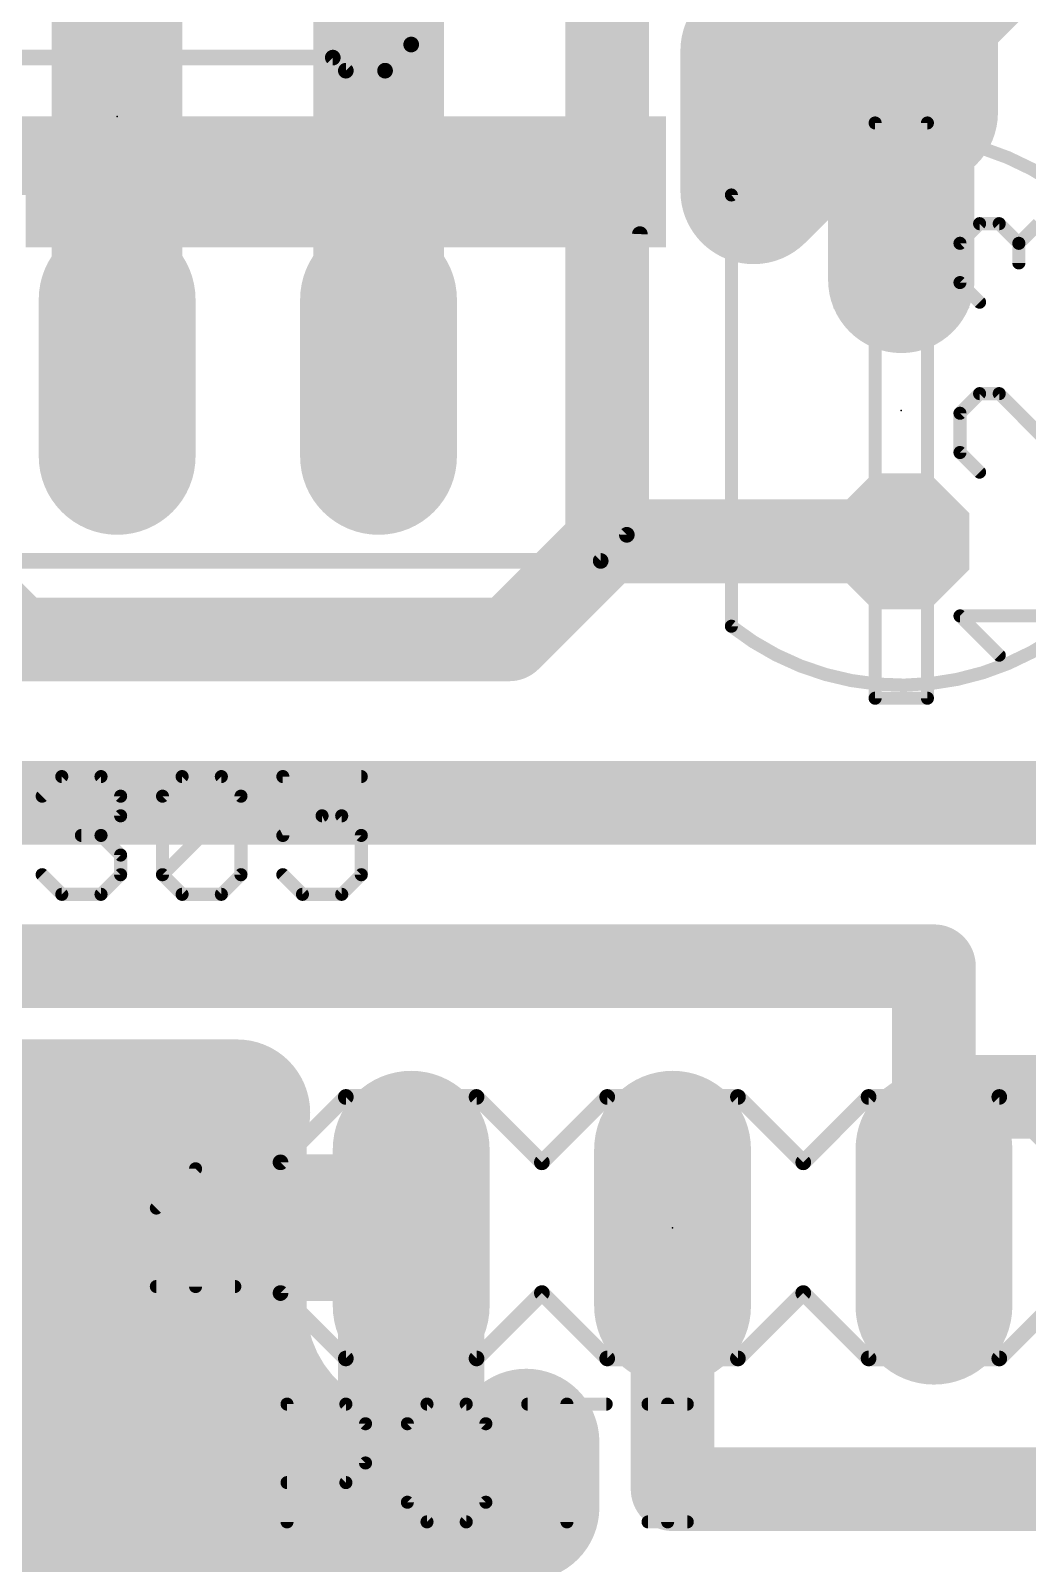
# Model space of a CAD drawing. Extents: x -16.2 to 78.2, y -6.3 to 50.2.
# Drawn here: x 22.97 to 32.66, y 1.18 to 16.07 of the extents above; entities that cross this region are included whole.
import ezdxf

# ---------------------------------------------------------------- set-up
doc = ezdxf.new("R2010")
doc.units = 0
for name, color, linetype in [('16', 175, 'CONTINUOUS'), ('17', 82, 'CONTINUOUS'), ('21', 253, 'CONTINUOUS'), ('23', 7, 'CONTINUOUS'), ('27', 253, 'CONTINUOUS'), ('51', 253, 'CONTINUOUS')]:
    doc.layers.add(name, color=color, linetype=linetype)

# ---------------------------------------------------------------- blocks, each defined once
blk = doc.blocks.new('OCTAGONP')
at = {"const_width": 0.5}
blk.add_lwpolyline([(-0.25, -0.1036), (-0.25, 0.1036), (-0.1036, 0.25), (0.1036, 0.25), (0.25, 0.1036), (0.25, -0.1036), (0.1036, -0.25), (-0.1036, -0.25), (-0.25, -0.1036), (-0.25, 0.1036)], dxfattribs=at)
blk = doc.blocks.new('RECT')
blk.add_solid([(-0.5, -0.5), (0.5, -0.5), (-0.5, 0.5), (0.5, 0.5)])
blk = doc.blocks.new('LONGP100')
at = {"const_width": 1}
blk.add_lwpolyline([(-0.5, 0), (0.5, 0)], dxfattribs=at)
at = {"const_width": 0.5}
for points in [[(-0.5, 0.25, 1), (-0.5, -0.25)], [(0.5, -0.25, 1), (0.5, 0.25)]]:
    blk.add_lwpolyline(points, format="xyb", dxfattribs=at)

msp = doc.modelspace()

# ---------------------------------------------------------------- linework, layer by layer
at = {"layer": '16'}
for points, const_width in [([(26.3525, 21.2725), (26.3525, 12.7)], 1.27), ([(30.2514, 16.1331), (30.2514, 17.5219)], 1.4224), ([(32.6431, 17.2339), (31.6611, 16.2519)], 1.4224), ([(23.8125, 16.8275), (23.8125, 12.7)], 1.27), ([(28.575, 11.1125), (28.575, 16.8275)], 0.8128), ([(29.9974, 15.8791), (30.2514, 16.1331)], 1.4224), ([(31.6611, 16.2519), (31.6611, 15.2781)], 1.4224), ([(29.9974, 14.5163), (29.9974, 15.8791)], 1.4224), ([(29.9974, 15.6464), (31.6611, 15.6464)], 1.4224), ([(30.7592, 15.2781), (29.9974, 14.5163)], 1.4224), ([(31.4325, 15.2781), (30.7592, 15.2781)], 1.4224), ([(31.6611, 15.2781), (31.4325, 15.2781)], 1.4224), ([(31.4325, 15.2781), (31.4325, 13.6525)], 1.4224), ([(31.4325, 13.6525), (31.4325, 15.2781)], 1.4224), ([(31.4325, 14.224), (31.4325, 14.224)], 1.4224), ([(31.4325, 13.6525), (31.4325, 13.6525)], 1.4224), ([(21.2725, 11.7475), (22.86, 10.16)], 0.8128), ([(27.6225, 10.16), (28.575, 11.1125)], 0.8128), ([(31.4325, 11.1125), (28.575, 11.1125)], 0.8128), ([(22.86, 10.16), (27.6225, 10.16)], 0.8128), ([(21.59, 8.5725), (36.195, 8.5725)], 0.8128), ([(20.955, 6.985), (31.75, 6.985)], 0.8128), ([(31.75, 6.985), (31.75, 5.715)], 0.8128), ([(20.6721, 5.5626), (24.9772, 5.5626)], 1.4224), ([(24.9724, 5.5447), (24.9428, 5.3202)], 1.4224), ([(24.9772, 5.5626), (24.9724, 5.5447)], 1.4224), ([(41.275, 5.715), (31.75, 5.715)], 0.8128), ([(31.75, 5.715), (31.75, 4.445)], 0.8128), ([(24.9428, 5.3202), (24.9428, 4.445)], 1.4224), ([(24.9428, 4.445), (26.67, 4.445)], 1.4224), ([(26.67, 4.445), (24.9428, 4.445)], 1.4224), ([(24.9428, 4.445), (24.9428, 3.5698)], 1.4224), ([(26.67, 4.445), (26.67, 4.445)], 1.4224), ([(26.67, 1.9558), (26.67, 4.445)], 1.4224), ([(26.67, 4.445), (26.67, 4.445)], 1.4224), ([(26.67, 4.445), (26.67, 1.9558)], 1.4224), ([(18.7706, 4.2672), (24.9428, 4.2672)], 1.4224), ([(26.67, 4.2672), (26.67, 4.2672)], 1.4224), ([(29.21, 1.905), (29.21, 4.445)], 0.8128), ([(24.9428, 3.5698), (24.9724, 3.3453)], 1.4224), ([(24.9724, 3.3453), (25.031, 3.1266)], 1.4224), ([(25.031, 3.1266), (25.1176, 2.9174)], 1.4224), ([(25.1176, 2.9174), (25.2308, 2.7214)], 1.4224), ([(17.8437, 2.8448), (25.1595, 2.8448)], 1.4224), ([(25.2308, 2.7214), (25.3686, 2.5417)], 1.4224), ([(26.67, 2.8448), (26.67, 2.8448)], 1.4224), ([(25.3686, 2.5417), (25.5287, 2.3816)], 1.4224), ([(25.5287, 2.3816), (25.7084, 2.2438)], 1.4224), ([(27.6316, 2.2438), (27.7876, 2.3635)], 1.4224), ([(27.7876, 2.3635), (27.7876, 1.7272)], 1.4224), ([(25.7084, 2.2438), (25.9044, 2.1306)], 1.4224), ([(25.9044, 2.1306), (26.1136, 2.044)], 1.4224), ([(27.2264, 2.044), (27.4356, 2.1306)], 1.4224), ([(27.4356, 2.1306), (27.6316, 2.2438)], 1.4224), ([(26.1136, 2.044), (26.3323, 1.9854)], 1.4224), ([(26.3323, 1.9854), (26.5568, 1.9558)], 1.4224), ([(26.7832, 1.9558), (27.0077, 1.9854)], 1.4224), ([(27.0077, 1.9854), (27.2264, 2.044)], 1.4224), ([(26.5568, 1.9558), (26.67, 1.9558)], 1.4224), ([(26.67, 1.9558), (26.7832, 1.9558)], 1.4224), ([(27.7876, 1.7272), (6.1151, 1.7272)], 1.4224), ([(34.29, 1.905), (29.21, 1.905)], 0.8128)]:
    msp.add_lwpolyline(points, dxfattribs=dict(at, const_width=const_width))
for points, const_width in [([(30.5028, 15.8817, 1), (30, 16.3846)], 0.7112), ([(32.0167, 16.2519, 1), (31.3055, 16.2519)], 0.7112), ([(31.4097, 16.5033, 1), (31.9125, 16.0004)], 0.7112), ([(30.353, 15.8791, 1), (29.6418, 15.8791)], 0.7112), ([(29.746, 16.1306, 1), (30.2488, 15.6277)], 0.7112), ([(29.8958, 16.1331, 1), (30.607, 16.1331)], 0.7112), ([(29.9974, 16.002, 1), (29.9974, 15.2908)], 0.7112), ([(31.6611, 15.2908, 1), (31.6611, 16.002)], 0.7112), ([(30.7592, 15.6337, 1), (30.7592, 14.9225)], 0.7112), ([(31.0106, 15.0267, 1), (30.5077, 15.5295)], 0.7112), ([(31.4325, 15.6337, 1), (31.4325, 14.9225)], 0.7112), ([(31.7881, 15.2781, 1), (31.0769, 15.2781)], 0.7112), ([(31.7881, 15.2781, 1), (31.0769, 15.2781)], 0.7112), ([(31.4325, 14.9225, 1), (31.4325, 15.6337)], 0.7112), ([(31.6611, 14.9225, 1), (31.6611, 15.6337)], 0.7112), ([(31.3055, 15.2781, 1), (32.0167, 15.2781)], 0.7112), ([(29.7459, 14.7678, 1), (30.2488, 14.2649)], 0.7112), ([(31.4325, 14.5796, 1), (31.4325, 13.8684)], 0.7112), ([(31.4325, 13.8684, 1), (31.4325, 14.5796)], 0.7112), ([(29.6418, 14.5163, 1), (30.353, 14.5163)], 0.7112), ([(31.4325, 14.0081, 1), (31.4325, 13.2969)], 0.7112), ([(31.4325, 13.2969, 1), (31.4325, 14.0081)], 0.7112), ([(31.0769, 13.6525, 1), (31.7881, 13.6525)], 0.7112), ([(31.0769, 13.6525, 1), (31.7881, 13.6525)], 0.7112), ([(23.495, 12.7, 1), (24.13, 12.7)], 0.635), ([(26.035, 12.7, 1), (26.67, 12.7)], 0.635), ([(28.575, 11.3157, 1), (28.575, 10.9093)], 0.4064), ([(28.7187, 10.9688, 1), (28.4313, 11.2562)], 0.4064), ([(31.4325, 10.9093, 1), (31.4325, 11.3157)], 0.4064), ([(28.3718, 11.1125, 1), (28.7782, 11.1125)], 0.4064), ([(22.86, 10.3632, 1), (22.86, 9.9568)], 0.4064), ([(22.7163, 10.0163, 1), (23.0037, 10.3037)], 0.4064), ([(27.4788, 10.3037, 1), (27.7662, 10.0163)], 0.4064), ([(27.6225, 9.9568, 1), (27.6225, 10.3632)], 0.4064), ([(31.9532, 6.985, 1), (31.5468, 6.985)], 0.4064), ([(31.75, 6.7818, 1), (31.75, 7.1882)], 0.4064), ([(25.3249, 5.4983, 1), (24.6198, 5.5911)], 0.7112), ([(25.3206, 5.4705, 1), (24.6337, 5.6547)], 0.7112), ([(24.9772, 5.207, 1), (24.9772, 5.9182)], 0.7112), ([(31.75, 5.9182, 1), (31.75, 5.5118)], 0.4064), ([(31.9532, 5.715, 1), (31.5468, 5.715)], 0.4064), ([(25.2984, 5.3202, 1), (24.5872, 5.3202)], 0.7112), ([(24.6289, 5.6367, 1), (25.3158, 5.4526)], 0.7112), ([(31.5468, 5.715, 1), (31.9532, 5.715)], 0.4064), ([(24.5902, 5.3666, 1), (25.2954, 5.2738)], 0.7112), ([(24.9428, 4.8006, 1), (24.9428, 4.0894)], 0.7112), ([(24.9428, 4.8006, 1), (24.9428, 4.0894)], 0.7112), ([(25.2984, 4.445, 1), (24.5872, 4.445)], 0.7112), ([(27.0256, 4.445, 1), (26.3144, 4.445)], 0.7112), ([(27.0256, 4.445, 1), (26.3144, 4.445)], 0.7112), ([(26.67, 4.8006, 1), (26.67, 4.0894)], 0.7112), ([(27.0256, 4.445, 1), (26.3144, 4.445)], 0.7112), ([(26.67, 4.0894, 1), (26.67, 4.8006)], 0.7112), ([(26.67, 4.0894, 1), (26.67, 4.8006)], 0.7112), ([(26.67, 4.0894, 1), (26.67, 4.8006)], 0.7112), ([(24.9428, 3.9116, 1), (24.9428, 4.6228)], 0.7112), ([(26.67, 4.6228, 1), (26.67, 3.9116)], 0.7112), ([(26.67, 3.9116, 1), (26.67, 4.6228)], 0.7112), ([(24.5872, 4.445, 1), (25.2984, 4.445)], 0.7112), ([(26.3144, 4.445, 1), (27.0256, 4.445)], 0.7112), ([(29.4132, 4.445, 1), (29.0068, 4.445)], 0.4064), ([(31.5468, 4.445, 1), (31.9532, 4.445)], 0.4064), ([(25.2954, 3.6162, 1), (24.5902, 3.5234)], 0.7112), ([(25.3158, 3.4374, 1), (24.6289, 3.2533)], 0.7112), ([(24.5872, 3.5698, 1), (25.2984, 3.5698)], 0.7112), ([(24.6198, 3.2989, 1), (25.3249, 3.3917)], 0.7112), ([(25.3595, 3.2627, 1), (24.7024, 2.9905)], 0.7112), ([(24.6875, 3.0346, 1), (25.3744, 3.2187)], 0.7112), ([(25.4256, 3.0952, 1), (24.8096, 2.7396)], 0.7112), ([(25.5129, 2.9378, 1), (24.9487, 2.5049)], 0.7112), ([(25.1595, 2.4892, 1), (25.1595, 3.2004)], 0.7112), ([(26.67, 3.2004, 1), (26.67, 2.4892)], 0.7112), ([(26.67, 2.4892, 1), (26.67, 3.2004)], 0.7112), ([(24.7891, 2.7814, 1), (25.4461, 3.0535)], 0.7112), ([(24.9228, 2.5436, 1), (25.5388, 2.8992)], 0.7112), ([(25.6201, 2.7932, 1), (25.1172, 2.2903)], 0.7112), ([(25.0865, 2.3253, 1), (25.6508, 2.7582)], 0.7112), ([(25.7452, 2.6638, 1), (25.3123, 2.0995)], 0.7112), ([(25.2773, 2.1302, 1), (25.7802, 2.6331)], 0.7112), ([(28.1432, 2.3635, 1), (27.432, 2.3635)], 0.7112), ([(28.0041, 2.0814, 1), (27.5711, 2.6456)], 0.7112), ([(25.8862, 2.5518, 1), (25.5306, 1.9358)], 0.7112), ([(25.4919, 1.9617, 1), (25.9248, 2.5259)], 0.7112), ([(26.0405, 2.4591, 1), (25.7684, 1.8021)], 0.7112), ([(27.4152, 2.5259, 1), (27.8481, 1.9617)], 0.7112), ([(27.5716, 1.8021, 1), (27.2995, 2.4591)], 0.7112), ([(27.8094, 1.9358, 1), (27.4538, 2.5518)], 0.7112), ([(25.7266, 1.8226, 1), (26.0822, 2.4386)], 0.7112), ([(26.2057, 2.3874, 1), (26.0216, 1.7005)], 0.7112), ([(26.3787, 2.3379, 1), (26.2859, 1.6328)], 0.7112), ([(25.9775, 1.7154, 1), (26.2497, 2.3725)], 0.7112), ([(26.2403, 1.6419, 1), (26.4244, 2.3288)], 0.7112), ([(26.9156, 2.3288, 1), (27.0997, 1.6419)], 0.7112), ([(27.0903, 2.3725, 1), (27.3625, 1.7154)], 0.7112), ([(27.0541, 1.6328, 1), (26.9613, 2.3379)], 0.7112), ([(27.2578, 2.4386, 1), (27.6134, 1.8226)], 0.7112), ([(27.3184, 1.7005, 1), (27.1343, 2.3874)], 0.7112), ([(26.5568, 2.3114, 1), (26.5568, 1.6002)], 0.7112), ([(26.67, 2.3114, 1), (26.67, 1.6002)], 0.7112), ([(26.7368, 2.3084, 1), (26.8296, 1.6032)], 0.7112), ([(26.5104, 1.6032, 1), (26.6032, 2.3084)], 0.7112), ([(26.67, 1.6002, 1), (26.67, 2.3114)], 0.7112), ([(26.7832, 1.6002, 1), (26.7832, 2.3114)], 0.7112), ([(27.7876, 1.3716, 1), (27.7876, 2.0828)], 0.7112), ([(26.3144, 1.9558, 1), (27.0256, 1.9558)], 0.7112), ([(26.3144, 1.9558, 1), (27.0256, 1.9558)], 0.7112), ([(29.21, 2.1082, 1), (29.21, 1.7018)], 0.4064), ([(29.0068, 1.905, 1), (29.4132, 1.905)], 0.4064), ([(27.432, 1.7272, 1), (28.1432, 1.7272)], 0.7112)]:
    msp.add_lwpolyline(points, format="xyb", dxfattribs=dict(at, const_width=const_width))
at = {"layer": '21'}
for points, const_width in [([(26.67, 17.7165), (26.67, 15.9385)], 0.1524), ([(21.082, 15.8115), (25.908, 15.8115)], 0.1524), ([(25.908, 15.8115), (26.035, 15.6845)], 0.1524), ([(26.416, 15.6845), (26.035, 15.6845)], 0.1524), ([(31.1785, 9.5885), (31.1785, 15.1765)], 0.127), ([(31.1785, 15.1765), (31.6865, 15.1765)], 0.127), ([(31.6865, 15.1765), (31.6865, 9.5885)], 0.127), ([(29.7815, 14.477), (29.7815, 10.288)], 0.127), ([(28.8925, 14.097), (28.7655, 11.176)], 0.1524), ([(28.5115, 10.922), (28.7655, 11.176)], 0.1524), ([(28.5115, 10.922), (19.1135, 10.922)], 0.1524), ([(31.6865, 9.5885), (31.1785, 9.5885)], 0.127), ([(26.035, 5.715), (25.4, 5.08)], 0.1524), ([(26.035, 5.715), (27.305, 5.715)], 0.1524), ([(27.305, 5.715), (27.94, 5.08)], 0.1524), ([(27.94, 5.08), (28.575, 5.715)], 0.1524), ([(28.575, 5.715), (29.845, 5.715)], 0.1524), ([(29.845, 5.715), (30.48, 5.08)], 0.1524), ([(30.48, 5.08), (31.115, 5.715)], 0.1524), ([(31.115, 5.715), (32.385, 5.715)], 0.1524), ([(32.385, 5.715), (33.02, 5.08)], 0.1524), ([(24.1935, 4.6362), (24.5748, 5.0175)], 0.127), ([(24.5748, 5.0175), (24.5748, 3.8735)], 0.127), ([(25.4, 5.08), (25.4, 3.81)], 0.1524), ([(24.1935, 3.8735), (24.9562, 3.8735)], 0.127), ([(25.4, 3.81), (26.035, 3.175)], 0.1524), ([(27.94, 3.81), (27.305, 3.175)], 0.1524), ([(28.575, 3.175), (27.94, 3.81)], 0.1524), ([(30.48, 3.81), (29.845, 3.175)], 0.1524), ([(31.115, 3.175), (30.48, 3.81)], 0.1524), ([(33.02, 3.81), (32.385, 3.175)], 0.1524), ([(27.305, 3.175), (26.035, 3.175)], 0.1524), ([(29.845, 3.175), (28.575, 3.175)], 0.1524), ([(32.385, 3.175), (31.115, 3.175)], 0.1524)]:
    msp.add_lwpolyline(points, dxfattribs=dict(at, const_width=const_width))
for points, const_width in [([(26.416, 15.6845, 0.4142), (26.67, 15.9385)], 0.1524), ([(26.7081, 15.9385, 1), (26.6319, 15.9385)], 0.0762), ([(26.6319, 15.9385, 1), (26.7081, 15.9385)], 0.0762), ([(25.9349, 15.8384, 1), (25.8811, 15.7846)], 0.0762), ([(25.908, 15.7734, 1), (25.908, 15.8496)], 0.0762), ([(26.035, 15.7226, 1), (26.035, 15.6464)], 0.0762), ([(26.0081, 15.6576, 1), (26.0619, 15.7114)], 0.0762), ([(26.416, 15.7226, 1), (26.416, 15.6464)], 0.0762), ([(26.416, 15.6464, 1), (26.416, 15.7226)], 0.0762), ([(31.1785, 15.2083, 1), (31.1785, 15.1448)], 0.0635), ([(31.2103, 15.1765, 1), (31.1468, 15.1765)], 0.0635), ([(31.7183, 15.1765, 1), (31.6548, 15.1765)], 0.0635), ([(31.6865, 15.1448, 1), (31.6865, 15.2083)], 0.0635), ([(33.981, 13.1688, 0.5267), (29.7815, 14.4771)], 0.127), ([(29.7618, 14.502, 1), (29.8012, 14.4522)], 0.0635), ([(29.8133, 14.477, 1), (29.7498, 14.477)], 0.0635), ([(28.9306, 14.0953, 1), (28.8544, 14.0987)], 0.0762), ([(29.7815, 10.288, 0.5267), (33.9809, 11.5962)], 0.127), ([(28.7274, 11.1777, 1), (28.8036, 11.1743)], 0.0762), ([(28.7924, 11.1491, 1), (28.7386, 11.2029)], 0.0762), ([(28.4846, 10.9489, 1), (28.5384, 10.8951)], 0.0762), ([(28.5115, 10.8839, 1), (28.5115, 10.9601)], 0.0762), ([(29.8012, 10.3129, 1), (29.7618, 10.2631)], 0.0635), ([(29.7498, 10.288, 1), (29.8133, 10.288)], 0.0635), ([(31.1785, 9.6203, 1), (31.1785, 9.5567)], 0.0635), ([(31.1468, 9.5885, 1), (31.2103, 9.5885)], 0.0635), ([(31.6548, 9.5885, 1), (31.7183, 9.5885)], 0.0635), ([(31.6865, 9.5567, 1), (31.6865, 9.6203)], 0.0635), ([(26.035, 5.7531, 1), (26.035, 5.6769)], 0.0762), ([(26.0619, 5.6881, 1), (26.0081, 5.7419)], 0.0762), ([(27.3319, 5.7419, 1), (27.2781, 5.6881)], 0.0762), ([(27.305, 5.6769, 1), (27.305, 5.7531)], 0.0762), ([(28.575, 5.7531, 1), (28.575, 5.6769)], 0.0762), ([(28.6019, 5.6881, 1), (28.5481, 5.7419)], 0.0762), ([(29.8719, 5.7419, 1), (29.8181, 5.6881)], 0.0762), ([(29.845, 5.6769, 1), (29.845, 5.7531)], 0.0762), ([(31.115, 5.7531, 1), (31.115, 5.6769)], 0.0762), ([(31.1419, 5.6881, 1), (31.0881, 5.7419)], 0.0762), ([(32.4119, 5.7419, 1), (32.3581, 5.6881)], 0.0762), ([(32.385, 5.6769, 1), (32.385, 5.7531)], 0.0762), ([(24.6066, 5.0175, 1), (24.5431, 5.0175)], 0.0635), ([(24.5973, 4.995, 1), (24.5524, 5.0399)], 0.0635), ([(25.4381, 5.08, 1), (25.3619, 5.08)], 0.0762), ([(25.3731, 5.1069, 1), (25.4269, 5.0531)], 0.0762), ([(27.9131, 5.1069, 1), (27.9669, 5.0531)], 0.0762), ([(27.9131, 5.0531, 1), (27.9669, 5.1069)], 0.0762), ([(30.4531, 5.1069, 1), (30.5069, 5.0531)], 0.0762), ([(30.4531, 5.0531, 1), (30.5069, 5.1069)], 0.0762), ([(24.171, 4.6586, 1), (24.216, 4.6137)], 0.0635), ([(24.1935, 3.9053, 1), (24.1935, 3.8418)], 0.0635), ([(24.5431, 3.8735, 1), (24.6066, 3.8735)], 0.0635), ([(24.9562, 3.8418, 1), (24.9562, 3.9053)], 0.0635), ([(25.4269, 3.8369, 1), (25.3731, 3.7831)], 0.0762), ([(27.9669, 3.8369, 1), (27.9131, 3.7831)], 0.0762), ([(27.9669, 3.7831, 1), (27.9131, 3.8369)], 0.0762), ([(30.5069, 3.8369, 1), (30.4531, 3.7831)], 0.0762), ([(30.5069, 3.7831, 1), (30.4531, 3.8369)], 0.0762), ([(25.3619, 3.81, 1), (25.4381, 3.81)], 0.0762), ([(26.035, 3.2131, 1), (26.035, 3.1369)], 0.0762), ([(26.0081, 3.1481, 1), (26.0619, 3.2019)], 0.0762), ([(27.2781, 3.2019, 1), (27.3319, 3.1481)], 0.0762), ([(27.305, 3.1369, 1), (27.305, 3.2131)], 0.0762), ([(28.575, 3.2131, 1), (28.575, 3.1369)], 0.0762), ([(28.5481, 3.1481, 1), (28.6019, 3.2019)], 0.0762), ([(29.8181, 3.2019, 1), (29.8719, 3.1481)], 0.0762), ([(29.845, 3.1369, 1), (29.845, 3.2131)], 0.0762), ([(31.115, 3.2131, 1), (31.115, 3.1369)], 0.0762), ([(31.0881, 3.1481, 1), (31.1419, 3.2019)], 0.0762), ([(32.3581, 3.2019, 1), (32.4119, 3.1481)], 0.0762), ([(32.385, 3.1369, 1), (32.385, 3.2131)], 0.0762)]:
    msp.add_lwpolyline(points, format="xyb", dxfattribs=dict(at, const_width=const_width))
at = {"layer": '23'}
for p in [(23.8125, 15.24), (31.4325, 12.3825), (29.21, 4.445)]:
    msp.add_point(p, dxfattribs=at)
at = {"layer": '27', "const_width": 0.127}
for points in [[(23.0838, 8.6368), (23.2745, 8.8275)], [(23.2745, 8.8275), (23.6558, 8.8275)], [(23.6558, 8.8275), (23.8464, 8.6368)], [(24.2532, 8.6368), (24.4438, 8.8275)], [(24.4438, 8.8275), (24.8252, 8.8275)], [(24.8252, 8.8275), (25.0158, 8.6368)], [(26.1852, 8.8275), (25.4226, 8.8275)], [(25.4226, 8.8275), (25.4226, 8.2555)], [(23.8464, 8.6368), (23.8464, 8.4462)], [(24.2532, 7.8742), (24.2532, 8.6368)], [(24.2532, 7.8742), (25.0158, 8.6368)], [(25.0158, 8.6368), (25.0158, 7.8742)], [(23.8464, 8.4462), (23.6558, 8.2555)], [(25.4226, 8.2555), (25.8039, 8.4462)], [(25.8039, 8.4462), (25.9946, 8.4462)], [(25.9946, 8.4462), (26.1852, 8.2555)], [(23.6558, 8.2555), (23.4651, 8.2555)], [(23.6558, 8.2555), (23.8464, 8.0648)], [(26.1852, 8.2555), (26.1852, 7.8742)], [(23.8464, 8.0648), (23.8464, 7.8742)], [(23.2745, 7.6835), (23.0838, 7.8742)], [(23.8464, 7.8742), (23.6558, 7.6835)], [(24.4438, 7.6835), (24.2532, 7.8742)], [(25.0158, 7.8742), (24.8252, 7.6835)], [(25.6132, 7.6835), (25.4226, 7.8742)], [(26.1852, 7.8742), (25.9946, 7.6835)], [(23.6558, 7.6835), (23.2745, 7.6835)], [(24.8252, 7.6835), (24.4438, 7.6835)], [(25.9946, 7.6835), (25.6132, 7.6835)], [(25.4635, 1.5875), (25.4635, 2.7315)], [(25.4635, 2.7315), (26.0355, 2.7315)], [(26.0355, 2.7315), (26.2262, 2.5408)], [(26.8236, 2.7315), (26.6329, 2.5408)], [(27.2049, 2.7315), (26.8236, 2.7315)], [(27.3955, 2.5408), (27.2049, 2.7315)], [(27.8023, 2.7315), (28.5649, 2.7315)], [(28.1836, 1.5875), (28.1836, 2.7315)], [(28.9717, 2.7315), (29.353, 2.7315)], [(29.1624, 1.5875), (29.1624, 2.7315)], [(26.2262, 2.5408), (26.2262, 2.1595)], [(26.6329, 2.5408), (26.6329, 1.7782)], [(27.3955, 1.7782), (27.3955, 2.5408)], [(26.2262, 2.1595), (26.0355, 1.9688)], [(26.0355, 1.9688), (25.4635, 1.9688)], [(26.6329, 1.7782), (26.8236, 1.5875)], [(27.2049, 1.5875), (27.3955, 1.7782)], [(26.8236, 1.5875), (27.2049, 1.5875)], [(28.9717, 1.5875), (29.353, 1.5875)]]:
    msp.add_lwpolyline(points, dxfattribs=at)
at = {"layer": '27', "const_width": 0.0635}
for points in [[(23.2745, 8.8592, 1), (23.2745, 8.7957)], [(23.2969, 8.805, 1), (23.252, 8.8499)], [(23.6782, 8.8499, 1), (23.6333, 8.805)], [(23.6558, 8.7957, 1), (23.6558, 8.8592)], [(24.4438, 8.8592, 1), (24.4438, 8.7957)], [(24.4663, 8.805, 1), (24.4214, 8.8499)], [(24.8476, 8.8499, 1), (24.8027, 8.805)], [(24.8252, 8.7957, 1), (24.8252, 8.8592)], [(25.4543, 8.8275, 1), (25.3908, 8.8275)], [(25.4226, 8.8592, 1), (25.4226, 8.7957)], [(26.1852, 8.7957, 1), (26.1852, 8.8592)], [(23.0613, 8.6593, 1), (23.1062, 8.6144)], [(23.8782, 8.6368, 1), (23.8147, 8.6368)], [(23.824, 8.6144, 1), (23.8689, 8.6593)], [(24.2849, 8.6368, 1), (24.2214, 8.6368)], [(24.2307, 8.6593, 1), (24.2756, 8.6144)], [(25.0476, 8.6368, 1), (24.9841, 8.6368)], [(25.0383, 8.6144, 1), (24.9934, 8.6593)], [(24.9934, 8.6144, 1), (25.0383, 8.6593)], [(23.8689, 8.4237, 1), (23.824, 8.4686)], [(25.8039, 8.4779, 1), (25.8039, 8.4144)], [(25.8181, 8.4178, 1), (25.7897, 8.4745)], [(26.017, 8.4686, 1), (25.9721, 8.4237)], [(25.9946, 8.4144, 1), (25.9946, 8.4779)], [(23.8147, 8.4462, 1), (23.8782, 8.4462)], [(23.4651, 8.2872, 1), (23.4651, 8.2237)], [(23.6782, 8.2779, 1), (23.6333, 8.233)], [(23.6333, 8.2779, 1), (23.6782, 8.233)], [(23.6558, 8.2237, 1), (23.6558, 8.2872)], [(25.3908, 8.2555, 1), (25.4543, 8.2555)], [(25.4084, 8.2839, 1), (25.4368, 8.2271)], [(26.217, 8.2555, 1), (26.1535, 8.2555)], [(26.1628, 8.233, 1), (26.2077, 8.2779)], [(23.8782, 8.0648, 1), (23.8147, 8.0648)], [(23.824, 8.0424, 1), (23.8689, 8.0873)], [(23.1062, 7.8966, 1), (23.0613, 7.8517)], [(23.8147, 7.8742, 1), (23.8782, 7.8742)], [(23.8689, 7.8517, 1), (23.824, 7.8966)], [(24.2214, 7.8742, 1), (24.2849, 7.8742)], [(24.2756, 7.8966, 1), (24.2307, 7.8517)], [(24.2307, 7.8966, 1), (24.2756, 7.8517)], [(24.9841, 7.8742, 1), (25.0476, 7.8742)], [(25.0383, 7.8517, 1), (24.9934, 7.8966)], [(25.445, 7.8966, 1), (25.4001, 7.8517)], [(26.1535, 7.8742, 1), (26.217, 7.8742)], [(26.2077, 7.8517, 1), (26.1628, 7.8966)], [(23.2745, 7.7153, 1), (23.2745, 7.6518)], [(23.6558, 7.6518, 1), (23.6558, 7.7153)], [(24.4438, 7.7153, 1), (24.4438, 7.6518)], [(24.8252, 7.6518, 1), (24.8252, 7.7153)], [(25.6132, 7.7153, 1), (25.6132, 7.6518)], [(25.9946, 7.6518, 1), (25.9946, 7.7153)], [(23.252, 7.661, 1), (23.2969, 7.706)], [(23.6333, 7.706, 1), (23.6782, 7.661)], [(24.4214, 7.661, 1), (24.4663, 7.706)], [(24.8027, 7.706, 1), (24.8476, 7.661)], [(25.5908, 7.661, 1), (25.6357, 7.706)], [(25.9721, 7.706, 1), (26.017, 7.661)], [(25.4635, 2.7632, 1), (25.4635, 2.6997)], [(25.4952, 2.7315, 1), (25.4318, 2.7315)], [(26.0579, 2.7539, 1), (26.013, 2.709)], [(26.0355, 2.6997, 1), (26.0355, 2.7632)], [(26.8236, 2.7632, 1), (26.8236, 2.6997)], [(26.846, 2.709, 1), (26.8011, 2.7539)], [(27.2273, 2.7539, 1), (27.1824, 2.709)], [(27.2049, 2.6997, 1), (27.2049, 2.7632)], [(27.8023, 2.7632, 1), (27.8023, 2.6997)], [(28.2154, 2.7315, 1), (28.1519, 2.7315)], [(28.5649, 2.6997, 1), (28.5649, 2.7632)], [(28.9717, 2.7632, 1), (28.9717, 2.6997)], [(29.1941, 2.7315, 1), (29.1306, 2.7315)], [(29.353, 2.6997, 1), (29.353, 2.7632)], [(26.2579, 2.5408, 1), (26.1944, 2.5408)], [(26.2037, 2.5184, 1), (26.2486, 2.5633)], [(26.6646, 2.5408, 1), (26.6011, 2.5408)], [(26.6104, 2.5633, 1), (26.6553, 2.5184)], [(27.4273, 2.5408, 1), (27.3638, 2.5408)], [(27.3731, 2.5184, 1), (27.418, 2.5633)], [(26.1944, 2.1595, 1), (26.2579, 2.1595)], [(26.2486, 2.137, 1), (26.2037, 2.1819)], [(25.4635, 2.0006, 1), (25.4635, 1.9371)], [(26.013, 1.9913, 1), (26.0579, 1.9464)], [(26.0355, 1.9371, 1), (26.0355, 2.0006)], [(26.6011, 1.7782, 1), (26.6646, 1.7782)], [(26.6553, 1.8006, 1), (26.6104, 1.7557)], [(27.3638, 1.7782, 1), (27.4273, 1.7782)], [(27.418, 1.7557, 1), (27.3731, 1.8006)], [(26.8236, 1.6193, 1), (26.8236, 1.5558)], [(26.8011, 1.565, 1), (26.846, 1.61)], [(27.1824, 1.61, 1), (27.2273, 1.565)], [(27.2049, 1.5558, 1), (27.2049, 1.6193)], [(28.9717, 1.6193, 1), (28.9717, 1.5558)], [(29.353, 1.5558, 1), (29.353, 1.6193)], [(25.4318, 1.5875, 1), (25.4952, 1.5875)], [(28.1519, 1.5875, 1), (28.2154, 1.5875)], [(29.1306, 1.5875, 1), (29.1941, 1.5875)]]:
    msp.add_lwpolyline(points, format="xyb", dxfattribs=at)
at = {"layer": '51', "const_width": 0.127}
for points in [[(32.003, 14.0076), (32.1937, 14.1983)], [(32.1937, 14.1983), (32.3844, 14.1983)], [(32.3844, 14.1983), (32.575, 14.0076)], [(32.575, 14.0076), (32.7657, 14.1983)], [(32.003, 13.6263), (32.003, 14.0076)], [(32.575, 14.0076), (32.575, 13.8169)], [(32.1937, 13.4356), (32.003, 13.6263)], [(32.1937, 12.5473), (32.003, 12.3566)], [(32.3844, 12.5473), (32.1937, 12.5473)], [(33.147, 11.7846), (32.3844, 12.5473)], [(32.003, 12.3566), (32.003, 11.9753)], [(32.003, 11.9753), (32.1937, 11.7846)], [(32.3844, 10.0066), (32.003, 10.3879)], [(32.003, 10.3879), (33.147, 10.3879)]]:
    msp.add_lwpolyline(points, dxfattribs=at)
at = {"layer": '51', "const_width": 0.0635}
for points in [[(32.1937, 14.23, 1), (32.1937, 14.1665)], [(32.2161, 14.1758, 1), (32.1712, 14.2207)], [(32.4068, 14.2207, 1), (32.3619, 14.1758)], [(32.3844, 14.1665, 1), (32.3844, 14.23)], [(32.0348, 14.0076, 1), (31.9713, 14.0076)], [(31.9806, 14.03, 1), (32.0255, 13.9851)], [(32.6068, 14.0076, 1), (32.5433, 14.0076)], [(32.5526, 14.03, 1), (32.5975, 13.9851)], [(32.5526, 13.9851, 1), (32.5975, 14.03)], [(32.5433, 13.8169, 1), (32.6068, 13.8169)], [(32.0255, 13.6487, 1), (31.9806, 13.6038)], [(31.9713, 13.6263, 1), (32.0348, 13.6263)], [(32.1712, 13.4132, 1), (32.2161, 13.4581)], [(32.1937, 12.579, 1), (32.1937, 12.5155)], [(32.2161, 12.5248, 1), (32.1712, 12.5697)], [(32.4068, 12.5697, 1), (32.3619, 12.5248)], [(32.3844, 12.5155, 1), (32.3844, 12.579)], [(32.0348, 12.3566, 1), (31.9713, 12.3566)], [(31.9806, 12.379, 1), (32.0255, 12.3341)], [(32.0255, 11.9977, 1), (31.9806, 11.9528)], [(31.9713, 11.9753, 1), (32.0348, 11.9753)], [(32.1712, 11.7622, 1), (32.2161, 11.8071)], [(32.003, 10.4197, 1), (32.003, 10.3562)], [(32.0255, 10.4104, 1), (31.9806, 10.3655)], [(32.3619, 9.9842, 1), (32.4068, 10.0291)]]:
    msp.add_lwpolyline(points, format="xyb", dxfattribs=at)

# ---------------------------------------------------------------- block references
at = {"layer": '17'}
for name, p, xscale, yscale, rotation in [('OCTAGONP', (31.4325, 13.6525), 1.3208, 1.3208, 270), ('OCTAGONP', (31.4325, 13.6525), 1.3208, 1.3208, 270), ('LONGP100', (23.8125, 12.7), 1.524, 1.524, 90), ('LONGP100', (23.8125, 12.7), 1.524, 1.524, 90), ('LONGP100', (26.3525, 12.7), 1.524, 1.524, 90), ('LONGP100', (26.3525, 12.7), 1.524, 1.524, 90), ('OCTAGONP', (31.4325, 11.1125), 1.3208, 1.3208, 270), ('OCTAGONP', (31.4325, 11.1125), 1.3208, 1.3208, 270), ('LONGP100', (26.67, 4.445), 1.524, 1.524, 90), ('LONGP100', (26.67, 4.445), 1.524, 1.524, 90), ('LONGP100', (29.21, 4.445), 1.524, 1.524, 90), ('LONGP100', (29.21, 4.445), 1.524, 1.524, 90), ('LONGP100', (31.75, 4.445), 1.524, 1.524, 90), ('LONGP100', (31.75, 4.445), 1.524, 1.524, 90)]:
    msp.add_blockref(name, p, dxfattribs=dict(at, xscale=xscale, yscale=yscale, rotation=rotation))
at = {"layer": '21'}
for p, xscale, yscale in [((23.8125, 14.859), 10.668, 0.762), ((25.0825, 14.224), 0.762, 0.508), ((28.194, 14.224), 1.905, 0.508)]:
    msp.add_blockref('RECT', p, dxfattribs=dict(at, xscale=xscale, yscale=yscale))
at = {"layer": '51', "yscale": 0.508}
for p, xscale in [((23.8125, 14.224), 1.778), ((26.3525, 14.224), 1.778), ((26.67, 4.445), 0.508), ((29.21, 4.445), 0.508), ((31.75, 4.445), 0.508)]:
    msp.add_blockref('RECT', p, dxfattribs=dict(at, xscale=xscale))

doc.saveas('drawing.dxf')
